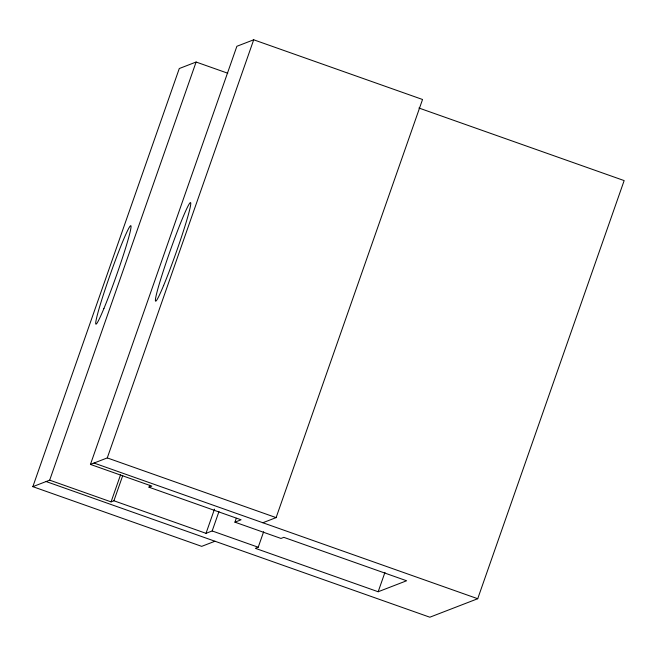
<?xml version="1.0" encoding="UTF-8"?>
<svg xmlns="http://www.w3.org/2000/svg" width="657" height="657" viewBox="0 0 657 657"><rect width="100%" height="100%" fill="white"/><g stroke="black" fill="none" stroke-linecap="round" stroke-linejoin="round"><path stroke-width="0.99" d="M214.962 541.237L201.691 546.361L32.85 486.665L179.279 68.533L196.106 62.029L227.765 73.223M32.85 486.665L49.677 480.16L196.106 62.029M149.673 485.293L148.999 487.223L151.841 486.131L90.444 464.417L236.873 46.286L253.701 39.79L422.541 99.486L276.112 517.617L262.841 522.742M90.444 464.417L107.272 457.921L253.701 39.79M49.677 480.16L111.074 501.874L120.568 474.773M111.074 501.874L113.916 500.774L122.728 475.611M113.916 500.774L206.011 533.336L214.486 509.134M206.011 533.336L212.17 530.955L218.953 511.598M263.646 531.751L258.217 547.232L255.376 548.332L378.169 591.752L406.609 580.763L283.816 537.352L280.974 538.444L234.927 522.167L236.282 518.299M378.169 591.752L384.945 572.395M46.121 481.54L429.842 617.21L477.721 598.724L624.15 180.593L418.903 108.019M234.927 522.167L241.086 519.786L148.999 487.223M107.272 457.921L276.112 517.617M94 463.045L477.721 598.724M212.17 530.955L258.217 547.232M163.642 285.442A52.19 3.088 -70.5 0 0 190.76 203.801A52.19 3.088 -70.5 0 0 165.014 265.839A52.19 3.088 -70.5 0 0 163.642 285.442M103.913 308.511A52.19 3.088 -70.5 0 0 131.03 226.862A52.19 3.088 -70.5 0 0 105.292 288.908A52.19 3.088 -70.5 0 0 103.913 308.511"/></g></svg>
